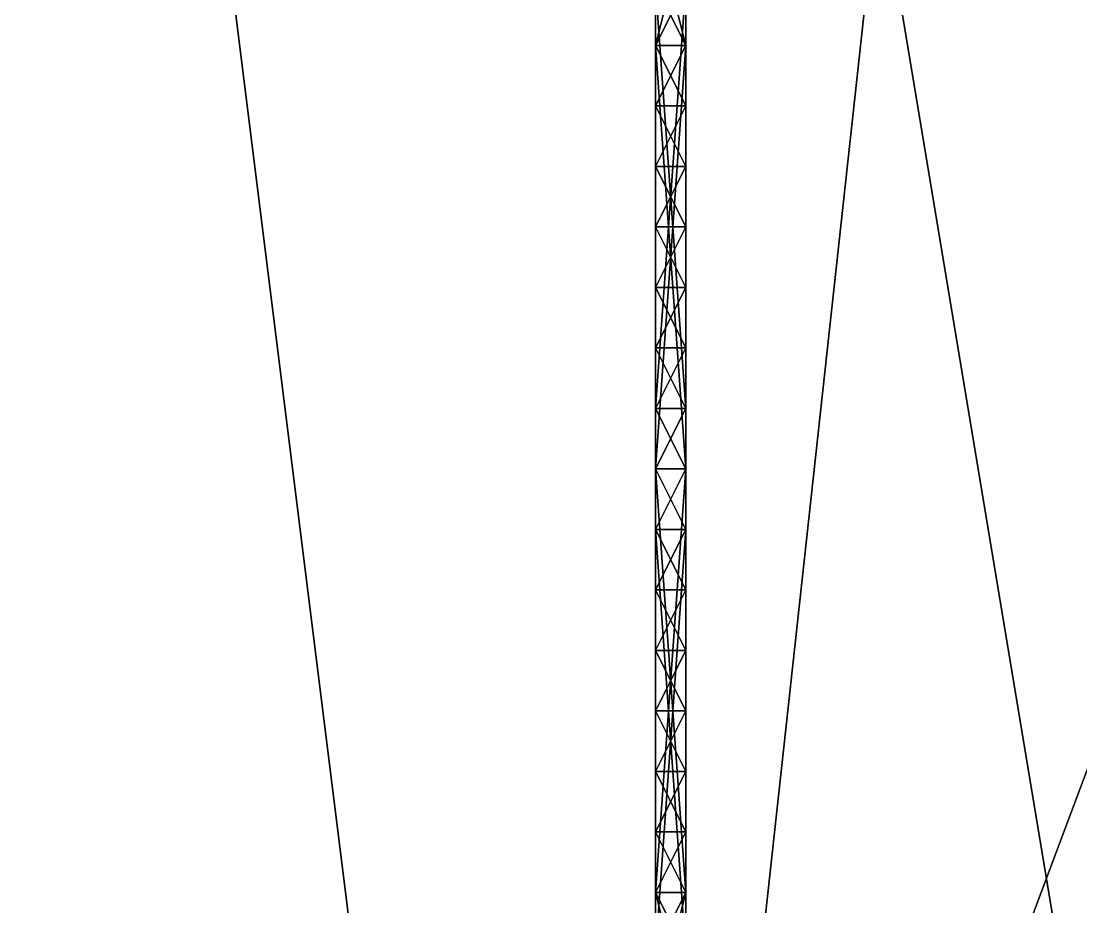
# Model space of a CAD drawing. Extents: x -3136 to 3456, y -896 to 5632.
# Drawn here: x -2384 to -1823, y 536 to 1005 of the extents above; entities that cross this region are included whole.
import ezdxf

# ---------------------------------------------------------------- set-up
doc = ezdxf.new("R2010")
doc.units = 0

msp = doc.modelspace()

# ---------------------------------------------------------------- meshes
at = {"layer": 'OBJECT024', "color": 50}
mesh = msp.add_polyface(dxfattribs=at)
corners = [(-2048, 992, 128), (-2048, 1024, 128), (-2032, 1024, 128), (-2032, 992, 128), (-2048, 800), (-2048, 768), (-2032, 768), (-2032, 800)]
mesh.append_faces([[corners[k] for k in face] for face in [(1, 3, 0), (5, 7, 4), (6, 2, 7), (4, 0, 5), (1, 7, 2), (5, 3, 6)]], dxfattribs={"vtx0": -1})
mesh.append_faces([[corners[k] for k in face] for face in [(1, 2, 3), (5, 6, 7), (6, 3, 2), (4, 1, 0), (1, 4, 7), (5, 0, 3)]], dxfattribs={"vtx2": -1})
at = {"layer": 'OBJECT025', "color": 50}
mesh = msp.add_polyface(dxfattribs=at)
corners = [(-2048, 512, 128), (-2048, 544, 128), (-2032, 544, 128), (-2032, 512, 128), (-2048, 768), (-2048, 736), (-2032, 736), (-2032, 768)]
mesh.append_faces([[corners[k] for k in face] for face in [(1, 3, 0), (5, 7, 4), (4, 0, 5), (6, 2, 7), (5, 3, 6), (1, 7, 2)]], dxfattribs={"vtx0": -1})
mesh.append_faces([[corners[k] for k in face] for face in [(1, 2, 3), (5, 6, 7), (4, 1, 0), (6, 3, 2), (5, 0, 3), (1, 4, 7)]], dxfattribs={"vtx2": -1})
at = {"layer": 'OBJECT048', "color": 50}
mesh = msp.add_polyface(dxfattribs=at)
corners = [(-2048, 1024, 288), (-2048, 992, 288), (-2032, 992, 288), (-2032, 1024, 288), (-2048, 768, 416), (-2048, 800, 416), (-2032, 800, 416), (-2032, 768, 416)]
mesh.append_faces([[corners[k] for k in face] for face in [(1, 3, 0), (5, 7, 4), (0, 4, 1), (2, 6, 3), (5, 3, 6), (1, 7, 2)]], dxfattribs={"vtx0": -1})
mesh.append_faces([[corners[k] for k in face] for face in [(1, 2, 3), (5, 6, 7), (0, 5, 4), (2, 7, 6), (5, 0, 3), (1, 4, 7)]], dxfattribs={"vtx2": -1})
at = {"layer": 'OBJECT049', "color": 50}
mesh = msp.add_polyface(dxfattribs=at)
corners = [(-2048, 544, 288), (-2048, 512, 288), (-2032, 512, 288), (-2032, 544, 288), (-2048, 736, 416), (-2048, 768, 416), (-2032, 768, 416), (-2032, 736, 416)]
mesh.append_faces([[corners[k] for k in face] for face in [(1, 3, 0), (5, 7, 4), (2, 6, 3), (0, 4, 1), (1, 7, 2), (5, 3, 6)]], dxfattribs={"vtx0": -1})
mesh.append_faces([[corners[k] for k in face] for face in [(1, 2, 3), (5, 6, 7), (2, 7, 6), (0, 5, 4), (1, 4, 7), (5, 0, 3)]], dxfattribs={"vtx2": -1})
at = {"layer": 'OBJECT054', "color": 50}
mesh = msp.add_polyface(dxfattribs=at)
corners = [(-1280, 0, 144), (-2048, 0, 144), (-2048, 2048, 144), (-1280, 2048, 144), (-1280, 2048, 128), (-2048, 2048, 128), (-2048, 0, 128), (-1280, 0, 128)]
mesh.append_faces([[corners[k] for k in face] for face in [(1, 3, 0), (5, 7, 4), (5, 1, 6), (4, 2, 5), (6, 0, 7), (7, 3, 4)]], dxfattribs={"vtx0": -1})
mesh.append_faces([[corners[k] for k in face] for face in [(1, 2, 3), (5, 6, 7), (5, 2, 1), (4, 3, 2), (6, 1, 0), (7, 0, 3)]], dxfattribs={"vtx2": -1})
at = {"layer": 'OBJECT067', "color": 50}
mesh = msp.add_polyface(dxfattribs=at)
corners = [(-2944, -896, 2176), (-2944, 5504, 2176), (3456, 5504, 2176), (3456, -896, 2176), (-2944, 5504, 2048), (-2944, -896, 2048), (3456, -896, 2048), (3456, 5504, 2048)]
mesh.append_faces([[corners[k] for k in face] for face in [(1, 3, 0), (5, 7, 4), (4, 0, 5), (6, 2, 7), (7, 1, 4), (5, 3, 6)]], dxfattribs={"vtx0": -1})
mesh.append_faces([[corners[k] for k in face] for face in [(1, 2, 3), (5, 6, 7), (4, 1, 0), (6, 3, 2), (7, 2, 1), (5, 0, 3)]], dxfattribs={"vtx2": -1})
at = {"layer": 'OBJECT072', "color": 50}
mesh = msp.add_polyface(dxfattribs=at)
corners = [(-2048, 480, 272), (-2048, 544, 272), (-2032, 544, 272), (-2032, 480, 272), (-2048, 544, 144), (-2048, 480, 144), (-2032, 480, 144), (-2032, 544, 144)]
mesh.append_faces([[corners[k] for k in face] for face in [(1, 3, 0), (5, 7, 4), (4, 0, 5), (6, 2, 7), (5, 3, 6), (7, 1, 4)]], dxfattribs={"vtx0": -1})
mesh.append_faces([[corners[k] for k in face] for face in [(1, 2, 3), (5, 6, 7), (4, 1, 0), (6, 3, 2), (5, 0, 3), (7, 2, 1)]], dxfattribs={"vtx2": -1})
at = {"layer": 'OBJECT073', "color": 50}
mesh = msp.add_polyface(dxfattribs=at)
corners = [(-2048, 992, 272), (-2048, 1056, 272), (-2032, 1056, 272), (-2032, 992, 272), (-2048, 1056, 144), (-2048, 992, 144), (-2032, 992, 144), (-2032, 1056, 144)]
mesh.append_faces([[corners[k] for k in face] for face in [(1, 3, 0), (5, 7, 4), (4, 0, 5), (6, 2, 7), (5, 3, 6), (7, 1, 4)]], dxfattribs={"vtx0": -1})
mesh.append_faces([[corners[k] for k in face] for face in [(1, 2, 3), (5, 6, 7), (4, 1, 0), (6, 3, 2), (5, 0, 3), (7, 2, 1)]], dxfattribs={"vtx2": -1})
at = {"layer": 'OBJECT129', "color": 50}
mesh = msp.add_polyface(dxfattribs=at)
corners = [(-2032, 576, 272), (-2032, 576, 256), (-2032, 544, 256), (-2032, 544, 272), (-2048, 544, 272), (-2048, 544, 256), (-2048, 576, 256), (-2048, 576, 272)]
mesh.append_faces([[corners[k] for k in face] for face in [(1, 3, 0), (5, 7, 4), (2, 4, 3), (6, 0, 7), (7, 3, 4), (5, 1, 6)]], dxfattribs={"vtx0": -1})
mesh.append_faces([[corners[k] for k in face] for face in [(1, 2, 3), (5, 6, 7), (2, 5, 4), (6, 1, 0), (7, 0, 3), (5, 2, 1)]], dxfattribs={"vtx2": -1})
at = {"layer": 'OBJECT130', "color": 50}
mesh = msp.add_polyface(dxfattribs=at)
corners = [(-2032, 576, 256), (-2032, 576, 168), (-2032, 544, 168), (-2032, 544, 256), (-2048, 544, 256), (-2048, 544, 168), (-2048, 576, 168), (-2048, 576, 256)]
mesh.append_faces([[corners[k] for k in face] for face in [(1, 3, 0), (5, 7, 4), (2, 4, 3), (6, 0, 7), (7, 3, 4), (5, 1, 6)]], dxfattribs={"vtx0": -1})
mesh.append_faces([[corners[k] for k in face] for face in [(1, 2, 3), (5, 6, 7), (2, 5, 4), (6, 1, 0), (7, 0, 3), (5, 2, 1)]], dxfattribs={"vtx2": -1})
at = {"layer": 'OBJECT131', "color": 50}
mesh = msp.add_polyface(dxfattribs=at)
corners = [(-2032, 576, 168), (-2032, 576, 144), (-2032, 544, 144), (-2032, 544, 168), (-2048, 544, 168), (-2048, 544, 144), (-2048, 576, 144), (-2048, 576, 168)]
mesh.append_faces([[corners[k] for k in face] for face in [(1, 3, 0), (5, 7, 4), (2, 4, 3), (6, 0, 7), (5, 1, 6), (7, 3, 4)]], dxfattribs={"vtx0": -1})
mesh.append_faces([[corners[k] for k in face] for face in [(1, 2, 3), (5, 6, 7), (2, 5, 4), (6, 1, 0), (5, 2, 1), (7, 0, 3)]], dxfattribs={"vtx2": -1})
at = {"layer": 'OBJECT132', "color": 50}
mesh = msp.add_polyface(dxfattribs=at)
corners = [(-2032, 608, 272), (-2032, 608, 256), (-2032, 576, 256), (-2032, 576, 272), (-2048, 576, 272), (-2048, 576, 256), (-2048, 608, 256), (-2048, 608, 272)]
mesh.append_faces([[corners[k] for k in face] for face in [(1, 3, 0), (5, 7, 4), (6, 0, 7), (2, 4, 3), (7, 3, 4), (5, 1, 6)]], dxfattribs={"vtx0": -1})
mesh.append_faces([[corners[k] for k in face] for face in [(1, 2, 3), (5, 6, 7), (6, 1, 0), (2, 5, 4), (7, 0, 3), (5, 2, 1)]], dxfattribs={"vtx2": -1})
at = {"layer": 'OBJECT133', "color": 50}
mesh = msp.add_polyface(dxfattribs=at)
corners = [(-2032, 608, 256), (-2032, 608, 168), (-2032, 576, 168), (-2032, 576, 256), (-2048, 576, 256), (-2048, 576, 168), (-2048, 608, 168), (-2048, 608, 256)]
mesh.append_faces([[corners[k] for k in face] for face in [(1, 3, 0), (5, 7, 4), (6, 0, 7), (2, 4, 3), (7, 3, 4), (5, 1, 6)]], dxfattribs={"vtx0": -1})
mesh.append_faces([[corners[k] for k in face] for face in [(1, 2, 3), (5, 6, 7), (6, 1, 0), (2, 5, 4), (7, 0, 3), (5, 2, 1)]], dxfattribs={"vtx2": -1})
at = {"layer": 'OBJECT134', "color": 50}
mesh = msp.add_polyface(dxfattribs=at)
corners = [(-2032, 608, 168), (-2032, 608, 144), (-2032, 576, 144), (-2032, 576, 168), (-2048, 576, 168), (-2048, 576, 144), (-2048, 608, 144), (-2048, 608, 168)]
mesh.append_faces([[corners[k] for k in face] for face in [(1, 3, 0), (5, 7, 4), (6, 0, 7), (2, 4, 3), (5, 1, 6), (7, 3, 4)]], dxfattribs={"vtx0": -1})
mesh.append_faces([[corners[k] for k in face] for face in [(1, 2, 3), (5, 6, 7), (6, 1, 0), (2, 5, 4), (5, 2, 1), (7, 0, 3)]], dxfattribs={"vtx2": -1})
at = {"layer": 'OBJECT135', "color": 50}
mesh = msp.add_polyface(dxfattribs=at)
corners = [(-2032, 640, 272), (-2032, 640, 256), (-2032, 608, 256), (-2032, 608, 272), (-2048, 608, 272), (-2048, 608, 256), (-2048, 640, 256), (-2048, 640, 272)]
mesh.append_faces([[corners[k] for k in face] for face in [(1, 3, 0), (5, 7, 4), (6, 0, 7), (2, 4, 3), (7, 3, 4), (5, 1, 6)]], dxfattribs={"vtx0": -1})
mesh.append_faces([[corners[k] for k in face] for face in [(1, 2, 3), (5, 6, 7), (6, 1, 0), (2, 5, 4), (7, 0, 3), (5, 2, 1)]], dxfattribs={"vtx2": -1})
at = {"layer": 'OBJECT136', "color": 50}
mesh = msp.add_polyface(dxfattribs=at)
corners = [(-2032, 640, 256), (-2032, 640, 168), (-2032, 608, 168), (-2032, 608, 256), (-2048, 608, 256), (-2048, 608, 168), (-2048, 640, 168), (-2048, 640, 256)]
mesh.append_faces([[corners[k] for k in face] for face in [(1, 3, 0), (5, 7, 4), (6, 0, 7), (2, 4, 3), (7, 3, 4), (5, 1, 6)]], dxfattribs={"vtx0": -1})
mesh.append_faces([[corners[k] for k in face] for face in [(1, 2, 3), (5, 6, 7), (6, 1, 0), (2, 5, 4), (7, 0, 3), (5, 2, 1)]], dxfattribs={"vtx2": -1})
at = {"layer": 'OBJECT137', "color": 50}
mesh = msp.add_polyface(dxfattribs=at)
corners = [(-2032, 640, 168), (-2032, 640, 144), (-2032, 608, 144), (-2032, 608, 168), (-2048, 608, 168), (-2048, 608, 144), (-2048, 640, 144), (-2048, 640, 168)]
mesh.append_faces([[corners[k] for k in face] for face in [(1, 3, 0), (5, 7, 4), (6, 0, 7), (2, 4, 3), (5, 1, 6), (7, 3, 4)]], dxfattribs={"vtx0": -1})
mesh.append_faces([[corners[k] for k in face] for face in [(1, 2, 3), (5, 6, 7), (6, 1, 0), (2, 5, 4), (5, 2, 1), (7, 0, 3)]], dxfattribs={"vtx2": -1})
at = {"layer": 'OBJECT138', "color": 50}
mesh = msp.add_polyface(dxfattribs=at)
corners = [(-2032, 672, 272), (-2032, 672, 256), (-2032, 640, 256), (-2032, 640, 272), (-2048, 640, 272), (-2048, 640, 256), (-2048, 672, 256), (-2048, 672, 272)]
mesh.append_faces([[corners[k] for k in face] for face in [(1, 3, 0), (5, 7, 4), (6, 0, 7), (2, 4, 3), (7, 3, 4), (5, 1, 6)]], dxfattribs={"vtx0": -1})
mesh.append_faces([[corners[k] for k in face] for face in [(1, 2, 3), (5, 6, 7), (6, 1, 0), (2, 5, 4), (7, 0, 3), (5, 2, 1)]], dxfattribs={"vtx2": -1})
at = {"layer": 'OBJECT139', "color": 50}
mesh = msp.add_polyface(dxfattribs=at)
corners = [(-2032, 672, 256), (-2032, 672, 168), (-2032, 640, 168), (-2032, 640, 256), (-2048, 640, 256), (-2048, 640, 168), (-2048, 672, 168), (-2048, 672, 256)]
mesh.append_faces([[corners[k] for k in face] for face in [(1, 3, 0), (5, 7, 4), (6, 0, 7), (2, 4, 3), (7, 3, 4), (5, 1, 6)]], dxfattribs={"vtx0": -1})
mesh.append_faces([[corners[k] for k in face] for face in [(1, 2, 3), (5, 6, 7), (6, 1, 0), (2, 5, 4), (7, 0, 3), (5, 2, 1)]], dxfattribs={"vtx2": -1})
at = {"layer": 'OBJECT140', "color": 50}
mesh = msp.add_polyface(dxfattribs=at)
corners = [(-2032, 672, 168), (-2032, 672, 144), (-2032, 640, 144), (-2032, 640, 168), (-2048, 640, 168), (-2048, 640, 144), (-2048, 672, 144), (-2048, 672, 168)]
mesh.append_faces([[corners[k] for k in face] for face in [(1, 3, 0), (5, 7, 4), (6, 0, 7), (2, 4, 3), (5, 1, 6), (7, 3, 4)]], dxfattribs={"vtx0": -1})
mesh.append_faces([[corners[k] for k in face] for face in [(1, 2, 3), (5, 6, 7), (6, 1, 0), (2, 5, 4), (5, 2, 1), (7, 0, 3)]], dxfattribs={"vtx2": -1})
at = {"layer": 'OBJECT141', "color": 50}
mesh = msp.add_polyface(dxfattribs=at)
corners = [(-2032, 704, 272), (-2032, 704, 256), (-2032, 672, 256), (-2032, 672, 272), (-2048, 672, 272), (-2048, 672, 256), (-2048, 704, 256), (-2048, 704, 272)]
mesh.append_faces([[corners[k] for k in face] for face in [(1, 3, 0), (5, 7, 4), (6, 0, 7), (2, 4, 3), (7, 3, 4), (5, 1, 6)]], dxfattribs={"vtx0": -1})
mesh.append_faces([[corners[k] for k in face] for face in [(1, 2, 3), (5, 6, 7), (6, 1, 0), (2, 5, 4), (7, 0, 3), (5, 2, 1)]], dxfattribs={"vtx2": -1})
at = {"layer": 'OBJECT142', "color": 50}
mesh = msp.add_polyface(dxfattribs=at)
corners = [(-2032, 704, 256), (-2032, 704, 168), (-2032, 672, 168), (-2032, 672, 256), (-2048, 672, 256), (-2048, 672, 168), (-2048, 704, 168), (-2048, 704, 256)]
mesh.append_faces([[corners[k] for k in face] for face in [(1, 3, 0), (5, 7, 4), (6, 0, 7), (2, 4, 3), (7, 3, 4), (5, 1, 6)]], dxfattribs={"vtx0": -1})
mesh.append_faces([[corners[k] for k in face] for face in [(1, 2, 3), (5, 6, 7), (6, 1, 0), (2, 5, 4), (7, 0, 3), (5, 2, 1)]], dxfattribs={"vtx2": -1})
at = {"layer": 'OBJECT143', "color": 50}
mesh = msp.add_polyface(dxfattribs=at)
corners = [(-2032, 704, 168), (-2032, 704, 144), (-2032, 672, 144), (-2032, 672, 168), (-2048, 672, 168), (-2048, 672, 144), (-2048, 704, 144), (-2048, 704, 168)]
mesh.append_faces([[corners[k] for k in face] for face in [(1, 3, 0), (5, 7, 4), (6, 0, 7), (2, 4, 3), (5, 1, 6), (7, 3, 4)]], dxfattribs={"vtx0": -1})
mesh.append_faces([[corners[k] for k in face] for face in [(1, 2, 3), (5, 6, 7), (6, 1, 0), (2, 5, 4), (5, 2, 1), (7, 0, 3)]], dxfattribs={"vtx2": -1})
at = {"layer": 'OBJECT144', "color": 50}
mesh = msp.add_polyface(dxfattribs=at)
corners = [(-2032, 736, 272), (-2032, 736, 256), (-2032, 704, 256), (-2032, 704, 272), (-2048, 704, 272), (-2048, 704, 256), (-2048, 736, 256), (-2048, 736, 272)]
mesh.append_faces([[corners[k] for k in face] for face in [(1, 3, 0), (5, 7, 4), (6, 0, 7), (2, 4, 3), (7, 3, 4), (5, 1, 6)]], dxfattribs={"vtx0": -1})
mesh.append_faces([[corners[k] for k in face] for face in [(1, 2, 3), (5, 6, 7), (6, 1, 0), (2, 5, 4), (7, 0, 3), (5, 2, 1)]], dxfattribs={"vtx2": -1})
at = {"layer": 'OBJECT145', "color": 50}
mesh = msp.add_polyface(dxfattribs=at)
corners = [(-2032, 736, 256), (-2032, 736, 168), (-2032, 704, 168), (-2032, 704, 256), (-2048, 704, 256), (-2048, 704, 168), (-2048, 736, 168), (-2048, 736, 256)]
mesh.append_faces([[corners[k] for k in face] for face in [(1, 3, 0), (5, 7, 4), (6, 0, 7), (2, 4, 3), (7, 3, 4), (5, 1, 6)]], dxfattribs={"vtx0": -1})
mesh.append_faces([[corners[k] for k in face] for face in [(1, 2, 3), (5, 6, 7), (6, 1, 0), (2, 5, 4), (7, 0, 3), (5, 2, 1)]], dxfattribs={"vtx2": -1})
at = {"layer": 'OBJECT146', "color": 50}
mesh = msp.add_polyface(dxfattribs=at)
corners = [(-2032, 736, 168), (-2032, 736, 144), (-2032, 704, 144), (-2032, 704, 168), (-2048, 704, 168), (-2048, 704, 144), (-2048, 736, 144), (-2048, 736, 168)]
mesh.append_faces([[corners[k] for k in face] for face in [(1, 3, 0), (5, 7, 4), (6, 0, 7), (2, 4, 3), (5, 1, 6), (7, 3, 4)]], dxfattribs={"vtx0": -1})
mesh.append_faces([[corners[k] for k in face] for face in [(1, 2, 3), (5, 6, 7), (6, 1, 0), (2, 5, 4), (5, 2, 1), (7, 0, 3)]], dxfattribs={"vtx2": -1})
at = {"layer": 'OBJECT147', "color": 50}
mesh = msp.add_polyface(dxfattribs=at)
corners = [(-2032, 768, 272), (-2032, 768, 256), (-2032, 736, 256), (-2032, 736, 272), (-2048, 736, 272), (-2048, 736, 256), (-2048, 768, 256), (-2048, 768, 272)]
mesh.append_faces([[corners[k] for k in face] for face in [(1, 3, 0), (5, 7, 4), (6, 0, 7), (2, 4, 3), (7, 3, 4), (5, 1, 6)]], dxfattribs={"vtx0": -1})
mesh.append_faces([[corners[k] for k in face] for face in [(1, 2, 3), (5, 6, 7), (6, 1, 0), (2, 5, 4), (7, 0, 3), (5, 2, 1)]], dxfattribs={"vtx2": -1})
at = {"layer": 'OBJECT148', "color": 50}
mesh = msp.add_polyface(dxfattribs=at)
corners = [(-2032, 768, 256), (-2032, 768, 168), (-2032, 736, 168), (-2032, 736, 256), (-2048, 736, 256), (-2048, 736, 168), (-2048, 768, 168), (-2048, 768, 256)]
mesh.append_faces([[corners[k] for k in face] for face in [(1, 3, 0), (5, 7, 4), (6, 0, 7), (2, 4, 3), (7, 3, 4), (5, 1, 6)]], dxfattribs={"vtx0": -1})
mesh.append_faces([[corners[k] for k in face] for face in [(1, 2, 3), (5, 6, 7), (6, 1, 0), (2, 5, 4), (7, 0, 3), (5, 2, 1)]], dxfattribs={"vtx2": -1})
at = {"layer": 'OBJECT149', "color": 50}
mesh = msp.add_polyface(dxfattribs=at)
corners = [(-2032, 768, 168), (-2032, 768, 144), (-2032, 736, 144), (-2032, 736, 168), (-2048, 736, 168), (-2048, 736, 144), (-2048, 768, 144), (-2048, 768, 168)]
mesh.append_faces([[corners[k] for k in face] for face in [(1, 3, 0), (5, 7, 4), (6, 0, 7), (2, 4, 3), (5, 1, 6), (7, 3, 4)]], dxfattribs={"vtx0": -1})
mesh.append_faces([[corners[k] for k in face] for face in [(1, 2, 3), (5, 6, 7), (6, 1, 0), (2, 5, 4), (5, 2, 1), (7, 0, 3)]], dxfattribs={"vtx2": -1})
at = {"layer": 'OBJECT150', "color": 50}
mesh = msp.add_polyface(dxfattribs=at)
corners = [(-2032, 800, 272), (-2032, 800, 256), (-2032, 768, 256), (-2032, 768, 272), (-2048, 768, 272), (-2048, 768, 256), (-2048, 800, 256), (-2048, 800, 272)]
mesh.append_faces([[corners[k] for k in face] for face in [(1, 3, 0), (5, 7, 4), (6, 0, 7), (2, 4, 3), (7, 3, 4), (5, 1, 6)]], dxfattribs={"vtx0": -1})
mesh.append_faces([[corners[k] for k in face] for face in [(1, 2, 3), (5, 6, 7), (6, 1, 0), (2, 5, 4), (7, 0, 3), (5, 2, 1)]], dxfattribs={"vtx2": -1})
at = {"layer": 'OBJECT151', "color": 50}
mesh = msp.add_polyface(dxfattribs=at)
corners = [(-2032, 800, 256), (-2032, 800, 168), (-2032, 768, 168), (-2032, 768, 256), (-2048, 768, 256), (-2048, 768, 168), (-2048, 800, 168), (-2048, 800, 256)]
mesh.append_faces([[corners[k] for k in face] for face in [(1, 3, 0), (5, 7, 4), (6, 0, 7), (2, 4, 3), (7, 3, 4), (5, 1, 6)]], dxfattribs={"vtx0": -1})
mesh.append_faces([[corners[k] for k in face] for face in [(1, 2, 3), (5, 6, 7), (6, 1, 0), (2, 5, 4), (7, 0, 3), (5, 2, 1)]], dxfattribs={"vtx2": -1})
at = {"layer": 'OBJECT152', "color": 50}
mesh = msp.add_polyface(dxfattribs=at)
corners = [(-2032, 800, 168), (-2032, 800, 144), (-2032, 768, 144), (-2032, 768, 168), (-2048, 768, 168), (-2048, 768, 144), (-2048, 800, 144), (-2048, 800, 168)]
mesh.append_faces([[corners[k] for k in face] for face in [(1, 3, 0), (5, 7, 4), (6, 0, 7), (2, 4, 3), (5, 1, 6), (7, 3, 4)]], dxfattribs={"vtx0": -1})
mesh.append_faces([[corners[k] for k in face] for face in [(1, 2, 3), (5, 6, 7), (6, 1, 0), (2, 5, 4), (5, 2, 1), (7, 0, 3)]], dxfattribs={"vtx2": -1})
at = {"layer": 'OBJECT153', "color": 50}
mesh = msp.add_polyface(dxfattribs=at)
corners = [(-2032, 832, 272), (-2032, 832, 256), (-2032, 800, 256), (-2032, 800, 272), (-2048, 800, 272), (-2048, 800, 256), (-2048, 832, 256), (-2048, 832, 272)]
mesh.append_faces([[corners[k] for k in face] for face in [(1, 3, 0), (5, 7, 4), (6, 0, 7), (2, 4, 3), (7, 3, 4), (5, 1, 6)]], dxfattribs={"vtx0": -1})
mesh.append_faces([[corners[k] for k in face] for face in [(1, 2, 3), (5, 6, 7), (6, 1, 0), (2, 5, 4), (7, 0, 3), (5, 2, 1)]], dxfattribs={"vtx2": -1})
at = {"layer": 'OBJECT154', "color": 50}
mesh = msp.add_polyface(dxfattribs=at)
corners = [(-2032, 832, 256), (-2032, 832, 168), (-2032, 800, 168), (-2032, 800, 256), (-2048, 800, 256), (-2048, 800, 168), (-2048, 832, 168), (-2048, 832, 256)]
mesh.append_faces([[corners[k] for k in face] for face in [(1, 3, 0), (5, 7, 4), (6, 0, 7), (2, 4, 3), (7, 3, 4), (5, 1, 6)]], dxfattribs={"vtx0": -1})
mesh.append_faces([[corners[k] for k in face] for face in [(1, 2, 3), (5, 6, 7), (6, 1, 0), (2, 5, 4), (7, 0, 3), (5, 2, 1)]], dxfattribs={"vtx2": -1})
at = {"layer": 'OBJECT155', "color": 50}
mesh = msp.add_polyface(dxfattribs=at)
corners = [(-2032, 832, 168), (-2032, 832, 144), (-2032, 800, 144), (-2032, 800, 168), (-2048, 800, 168), (-2048, 800, 144), (-2048, 832, 144), (-2048, 832, 168)]
mesh.append_faces([[corners[k] for k in face] for face in [(1, 3, 0), (5, 7, 4), (6, 0, 7), (2, 4, 3), (5, 1, 6), (7, 3, 4)]], dxfattribs={"vtx0": -1})
mesh.append_faces([[corners[k] for k in face] for face in [(1, 2, 3), (5, 6, 7), (6, 1, 0), (2, 5, 4), (5, 2, 1), (7, 0, 3)]], dxfattribs={"vtx2": -1})
at = {"layer": 'OBJECT156', "color": 50}
mesh = msp.add_polyface(dxfattribs=at)
corners = [(-2032, 864, 272), (-2032, 864, 256), (-2032, 832, 256), (-2032, 832, 272), (-2048, 832, 272), (-2048, 832, 256), (-2048, 864, 256), (-2048, 864, 272)]
mesh.append_faces([[corners[k] for k in face] for face in [(1, 3, 0), (5, 7, 4), (6, 0, 7), (2, 4, 3), (7, 3, 4), (5, 1, 6)]], dxfattribs={"vtx0": -1})
mesh.append_faces([[corners[k] for k in face] for face in [(1, 2, 3), (5, 6, 7), (6, 1, 0), (2, 5, 4), (7, 0, 3), (5, 2, 1)]], dxfattribs={"vtx2": -1})
at = {"layer": 'OBJECT157', "color": 50}
mesh = msp.add_polyface(dxfattribs=at)
corners = [(-2032, 864, 256), (-2032, 864, 168), (-2032, 832, 168), (-2032, 832, 256), (-2048, 832, 256), (-2048, 832, 168), (-2048, 864, 168), (-2048, 864, 256)]
mesh.append_faces([[corners[k] for k in face] for face in [(1, 3, 0), (5, 7, 4), (6, 0, 7), (2, 4, 3), (7, 3, 4), (5, 1, 6)]], dxfattribs={"vtx0": -1})
mesh.append_faces([[corners[k] for k in face] for face in [(1, 2, 3), (5, 6, 7), (6, 1, 0), (2, 5, 4), (7, 0, 3), (5, 2, 1)]], dxfattribs={"vtx2": -1})
at = {"layer": 'OBJECT158', "color": 50}
mesh = msp.add_polyface(dxfattribs=at)
corners = [(-2032, 864, 168), (-2032, 864, 144), (-2032, 832, 144), (-2032, 832, 168), (-2048, 832, 168), (-2048, 832, 144), (-2048, 864, 144), (-2048, 864, 168)]
mesh.append_faces([[corners[k] for k in face] for face in [(1, 3, 0), (5, 7, 4), (6, 0, 7), (2, 4, 3), (5, 1, 6), (7, 3, 4)]], dxfattribs={"vtx0": -1})
mesh.append_faces([[corners[k] for k in face] for face in [(1, 2, 3), (5, 6, 7), (6, 1, 0), (2, 5, 4), (5, 2, 1), (7, 0, 3)]], dxfattribs={"vtx2": -1})
at = {"layer": 'OBJECT159', "color": 50}
mesh = msp.add_polyface(dxfattribs=at)
corners = [(-2032, 896, 272), (-2032, 896, 256), (-2032, 864, 256), (-2032, 864, 272), (-2048, 864, 272), (-2048, 864, 256), (-2048, 896, 256), (-2048, 896, 272)]
mesh.append_faces([[corners[k] for k in face] for face in [(1, 3, 0), (5, 7, 4), (6, 0, 7), (2, 4, 3), (7, 3, 4), (5, 1, 6)]], dxfattribs={"vtx0": -1})
mesh.append_faces([[corners[k] for k in face] for face in [(1, 2, 3), (5, 6, 7), (6, 1, 0), (2, 5, 4), (7, 0, 3), (5, 2, 1)]], dxfattribs={"vtx2": -1})
at = {"layer": 'OBJECT160', "color": 50}
mesh = msp.add_polyface(dxfattribs=at)
corners = [(-2032, 896, 256), (-2032, 896, 168), (-2032, 864, 168), (-2032, 864, 256), (-2048, 864, 256), (-2048, 864, 168), (-2048, 896, 168), (-2048, 896, 256)]
mesh.append_faces([[corners[k] for k in face] for face in [(1, 3, 0), (5, 7, 4), (6, 0, 7), (2, 4, 3), (7, 3, 4), (5, 1, 6)]], dxfattribs={"vtx0": -1})
mesh.append_faces([[corners[k] for k in face] for face in [(1, 2, 3), (5, 6, 7), (6, 1, 0), (2, 5, 4), (7, 0, 3), (5, 2, 1)]], dxfattribs={"vtx2": -1})
at = {"layer": 'OBJECT161', "color": 50}
mesh = msp.add_polyface(dxfattribs=at)
corners = [(-2032, 896, 168), (-2032, 896, 144), (-2032, 864, 144), (-2032, 864, 168), (-2048, 864, 168), (-2048, 864, 144), (-2048, 896, 144), (-2048, 896, 168)]
mesh.append_faces([[corners[k] for k in face] for face in [(1, 3, 0), (5, 7, 4), (6, 0, 7), (2, 4, 3), (5, 1, 6), (7, 3, 4)]], dxfattribs={"vtx0": -1})
mesh.append_faces([[corners[k] for k in face] for face in [(1, 2, 3), (5, 6, 7), (6, 1, 0), (2, 5, 4), (5, 2, 1), (7, 0, 3)]], dxfattribs={"vtx2": -1})
at = {"layer": 'OBJECT162', "color": 50}
mesh = msp.add_polyface(dxfattribs=at)
corners = [(-2032, 928, 272), (-2032, 928, 256), (-2032, 896, 256), (-2032, 896, 272), (-2048, 896, 272), (-2048, 896, 256), (-2048, 928, 256), (-2048, 928, 272)]
mesh.append_faces([[corners[k] for k in face] for face in [(1, 3, 0), (5, 7, 4), (6, 0, 7), (2, 4, 3), (7, 3, 4), (5, 1, 6)]], dxfattribs={"vtx0": -1})
mesh.append_faces([[corners[k] for k in face] for face in [(1, 2, 3), (5, 6, 7), (6, 1, 0), (2, 5, 4), (7, 0, 3), (5, 2, 1)]], dxfattribs={"vtx2": -1})
at = {"layer": 'OBJECT163', "color": 50}
mesh = msp.add_polyface(dxfattribs=at)
corners = [(-2032, 928, 256), (-2032, 928, 168), (-2032, 896, 168), (-2032, 896, 256), (-2048, 896, 256), (-2048, 896, 168), (-2048, 928, 168), (-2048, 928, 256)]
mesh.append_faces([[corners[k] for k in face] for face in [(1, 3, 0), (5, 7, 4), (6, 0, 7), (2, 4, 3), (7, 3, 4), (5, 1, 6)]], dxfattribs={"vtx0": -1})
mesh.append_faces([[corners[k] for k in face] for face in [(1, 2, 3), (5, 6, 7), (6, 1, 0), (2, 5, 4), (7, 0, 3), (5, 2, 1)]], dxfattribs={"vtx2": -1})
at = {"layer": 'OBJECT164', "color": 50}
mesh = msp.add_polyface(dxfattribs=at)
corners = [(-2032, 928, 168), (-2032, 928, 144), (-2032, 896, 144), (-2032, 896, 168), (-2048, 896, 168), (-2048, 896, 144), (-2048, 928, 144), (-2048, 928, 168)]
mesh.append_faces([[corners[k] for k in face] for face in [(1, 3, 0), (5, 7, 4), (6, 0, 7), (2, 4, 3), (5, 1, 6), (7, 3, 4)]], dxfattribs={"vtx0": -1})
mesh.append_faces([[corners[k] for k in face] for face in [(1, 2, 3), (5, 6, 7), (6, 1, 0), (2, 5, 4), (5, 2, 1), (7, 0, 3)]], dxfattribs={"vtx2": -1})
at = {"layer": 'OBJECT165', "color": 50}
mesh = msp.add_polyface(dxfattribs=at)
corners = [(-2032, 960, 272), (-2032, 960, 256), (-2032, 928, 256), (-2032, 928, 272), (-2048, 928, 272), (-2048, 928, 256), (-2048, 960, 256), (-2048, 960, 272)]
mesh.append_faces([[corners[k] for k in face] for face in [(1, 3, 0), (5, 7, 4), (6, 0, 7), (2, 4, 3), (7, 3, 4), (5, 1, 6)]], dxfattribs={"vtx0": -1})
mesh.append_faces([[corners[k] for k in face] for face in [(1, 2, 3), (5, 6, 7), (6, 1, 0), (2, 5, 4), (7, 0, 3), (5, 2, 1)]], dxfattribs={"vtx2": -1})
at = {"layer": 'OBJECT166', "color": 50}
mesh = msp.add_polyface(dxfattribs=at)
corners = [(-2032, 960, 256), (-2032, 960, 168), (-2032, 928, 168), (-2032, 928, 256), (-2048, 928, 256), (-2048, 928, 168), (-2048, 960, 168), (-2048, 960, 256)]
mesh.append_faces([[corners[k] for k in face] for face in [(1, 3, 0), (5, 7, 4), (6, 0, 7), (2, 4, 3), (7, 3, 4), (5, 1, 6)]], dxfattribs={"vtx0": -1})
mesh.append_faces([[corners[k] for k in face] for face in [(1, 2, 3), (5, 6, 7), (6, 1, 0), (2, 5, 4), (7, 0, 3), (5, 2, 1)]], dxfattribs={"vtx2": -1})
at = {"layer": 'OBJECT167', "color": 50}
mesh = msp.add_polyface(dxfattribs=at)
corners = [(-2032, 960, 168), (-2032, 960, 144), (-2032, 928, 144), (-2032, 928, 168), (-2048, 928, 168), (-2048, 928, 144), (-2048, 960, 144), (-2048, 960, 168)]
mesh.append_faces([[corners[k] for k in face] for face in [(1, 3, 0), (5, 7, 4), (6, 0, 7), (2, 4, 3), (5, 1, 6), (7, 3, 4)]], dxfattribs={"vtx0": -1})
mesh.append_faces([[corners[k] for k in face] for face in [(1, 2, 3), (5, 6, 7), (6, 1, 0), (2, 5, 4), (5, 2, 1), (7, 0, 3)]], dxfattribs={"vtx2": -1})
at = {"layer": 'OBJECT168', "color": 50}
mesh = msp.add_polyface(dxfattribs=at)
corners = [(-2032, 992, 272), (-2032, 992, 256), (-2032, 960, 256), (-2032, 960, 272), (-2048, 960, 272), (-2048, 960, 256), (-2048, 992, 256), (-2048, 992, 272)]
mesh.append_faces([[corners[k] for k in face] for face in [(1, 3, 0), (5, 7, 4), (6, 0, 7), (2, 4, 3), (7, 3, 4), (5, 1, 6)]], dxfattribs={"vtx0": -1})
mesh.append_faces([[corners[k] for k in face] for face in [(1, 2, 3), (5, 6, 7), (6, 1, 0), (2, 5, 4), (7, 0, 3), (5, 2, 1)]], dxfattribs={"vtx2": -1})
at = {"layer": 'OBJECT169', "color": 50}
mesh = msp.add_polyface(dxfattribs=at)
corners = [(-2032, 992, 256), (-2032, 992, 168), (-2032, 960, 168), (-2032, 960, 256), (-2048, 960, 256), (-2048, 960, 168), (-2048, 992, 168), (-2048, 992, 256)]
mesh.append_faces([[corners[k] for k in face] for face in [(1, 3, 0), (5, 7, 4), (6, 0, 7), (2, 4, 3), (7, 3, 4), (5, 1, 6)]], dxfattribs={"vtx0": -1})
mesh.append_faces([[corners[k] for k in face] for face in [(1, 2, 3), (5, 6, 7), (6, 1, 0), (2, 5, 4), (7, 0, 3), (5, 2, 1)]], dxfattribs={"vtx2": -1})
at = {"layer": 'OBJECT170', "color": 50}
mesh = msp.add_polyface(dxfattribs=at)
corners = [(-2032, 992, 168), (-2032, 992, 144), (-2032, 960, 144), (-2032, 960, 168), (-2048, 960, 168), (-2048, 960, 144), (-2048, 992, 144), (-2048, 992, 168)]
mesh.append_faces([[corners[k] for k in face] for face in [(1, 3, 0), (5, 7, 4), (6, 0, 7), (2, 4, 3), (5, 1, 6), (7, 3, 4)]], dxfattribs={"vtx0": -1})
mesh.append_faces([[corners[k] for k in face] for face in [(1, 2, 3), (5, 6, 7), (6, 1, 0), (2, 5, 4), (5, 2, 1), (7, 0, 3)]], dxfattribs={"vtx2": -1})
at = {"layer": 'OBJECT261', "color": 50}
mesh = msp.add_polyface(dxfattribs=at)
corners = [(-1280, 0, 288), (-2048, 0, 288), (-2048, 1792, 288), (-1280, 1792, 288), (-2048, 1792, 272), (-2048, 0, 272), (-1280, 0, 272), (-1280, 1792, 272)]
mesh.append_faces([[corners[k] for k in face] for face in [(1, 3, 0), (5, 7, 4), (4, 1, 5), (5, 0, 6), (6, 3, 7), (7, 2, 4)]], dxfattribs={"vtx0": -1})
mesh.append_faces([[corners[k] for k in face] for face in [(1, 2, 3), (5, 6, 7), (4, 2, 1), (5, 1, 0), (6, 0, 3), (7, 3, 2)]], dxfattribs={"vtx2": -1})
at = {"layer": 'OBJECT293', "color": 50}
mesh = msp.add_polyface(dxfattribs=at)
corners = [(-2048, 0, 432), (-2048, 1824, 432), (-1824, 2048, 432), (-224, 2048, 432), (0, 1824, 432), (0, 0, 432), (-2048, 1824, 416), (-2048, 0, 416), (0, 0, 416), (0, 1824, 416), (-224, 2048, 416), (-1824, 2048, 416)]
mesh.append_faces([[corners[k] for k in face] for face in [(1, 5, 0), (7, 11, 6), (6, 0, 7), (8, 4, 9), (10, 2, 11), (7, 5, 8), (9, 3, 10), (11, 1, 6)]], dxfattribs={"vtx0": -1})
mesh.append_faces([[corners[k] for k in face] for face in [(1, 3, 4), (1, 4, 5), (7, 9, 10), (7, 10, 11)]], dxfattribs={"vtx0": -1, "vtx2": -1})
mesh.append_faces([[corners[k] for k in face] for face in [(1, 2, 3), (7, 8, 9), (6, 1, 0), (8, 5, 4), (10, 3, 2), (7, 0, 5), (9, 4, 3), (11, 2, 1)]], dxfattribs={"vtx2": -1})
at = {"layer": 'OBJECT306', "color": 50}
mesh = msp.add_polyface(dxfattribs=at)
corners = [(-2048, 256), (-2048, 1792), (-1792, 1792), (-1792, 256), (-1792, 1792, -128), (-2048, 1792, -128), (-2048, 256, -128), (-1792, 256, -128)]
mesh.append_faces([[corners[k] for k in face] for face in [(1, 3, 0), (5, 7, 4), (5, 0, 6), (4, 1, 5), (7, 2, 4), (6, 3, 7)]], dxfattribs={"vtx0": -1})
mesh.append_faces([[corners[k] for k in face] for face in [(1, 2, 3), (5, 6, 7), (5, 1, 0), (4, 2, 1), (7, 3, 2), (6, 0, 3)]], dxfattribs={"vtx2": -1})
at = {"layer": 'OBJECT308', "color": 50}
mesh = msp.add_polyface(dxfattribs=at)
corners = [(-2816, -768), (-2816, 5376), (-2048, 5376), (-2048, -768), (-2816, 5376, -128), (-2816, -768, -128), (-2048, -768, -128), (-2048, 5376, -128)]
mesh.append_faces([[corners[k] for k in face] for face in [(1, 3, 0), (5, 7, 4), (4, 0, 5), (6, 2, 7), (7, 1, 4), (5, 3, 6)]], dxfattribs={"vtx0": -1})
mesh.append_faces([[corners[k] for k in face] for face in [(1, 2, 3), (5, 6, 7), (4, 1, 0), (6, 3, 2), (7, 2, 1), (5, 0, 3)]], dxfattribs={"vtx2": -1})

doc.saveas('drawing.dxf')
